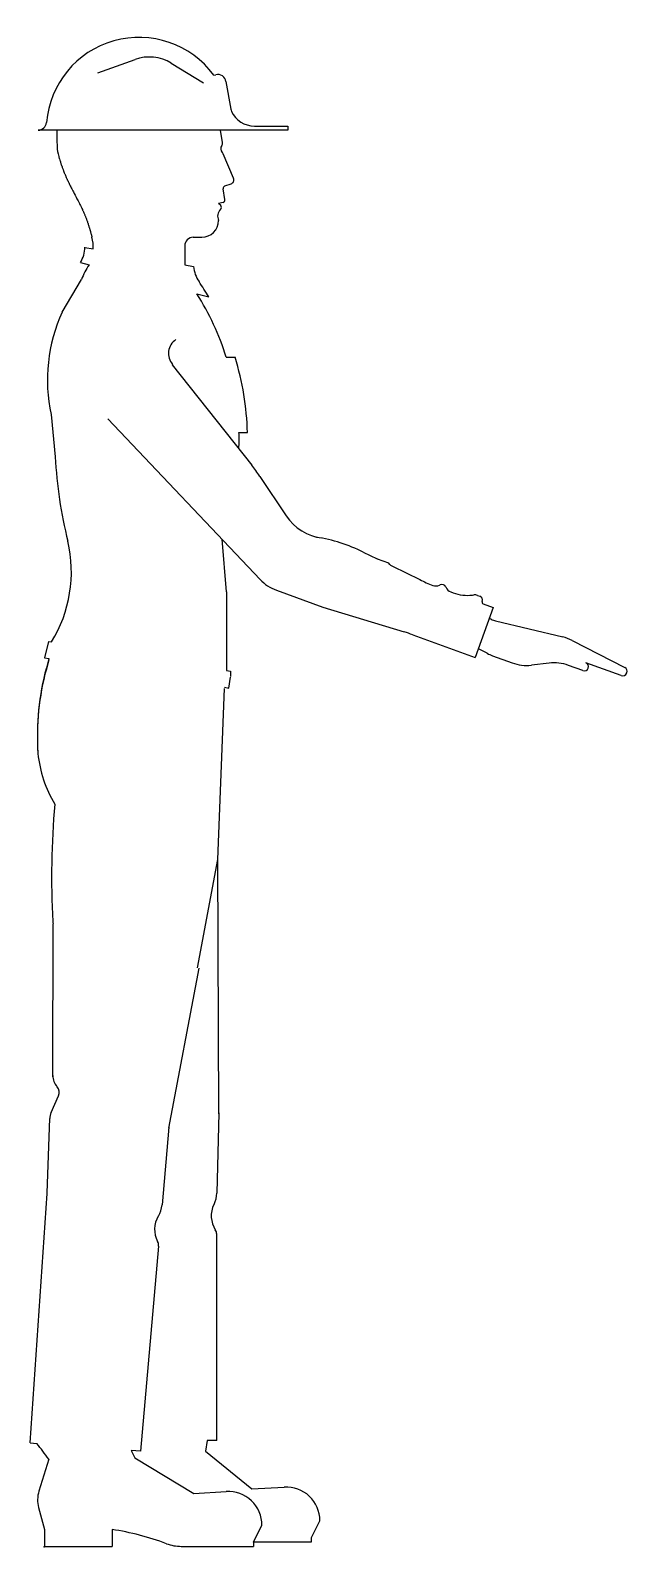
# Model space of a CAD drawing. Header units: inches. Extents: x 0 to 21.4, y 0 to 54.4.
import ezdxf

# ---------------------------------------------------------------- set-up
doc = ezdxf.new("R2010")
doc.units = ezdxf.units.IN
doc.header["$MEASUREMENT"] = 0

# ---------------------------------------------------------------- blocks, each defined once
blk = doc.blocks.new('A$C38B57B0F')
at = {"color": 7, "linetype": 'Continuous'}
for points in [[(6.585, 52.811, 0.692726), (0.58, 51.112)], [(5.061, 53.239, 0.226877), (3.76, 53.373)], [(7.023, 52.583, 0.427331), (6.659, 52.827)], [(7.197, 51.587, 0.065543), (7.221, 51.511)], [(7.221, 51.511, 0.291822), (8.045, 50.985)], [(0.278, 50.834, 0.389983), (0.58, 51.112)], [(0.957, 50.832, 0.015987), (0.962, 50.25)], [(0.962, 50.251, 0.06008), (1.021, 49.893)], [(6.87, 50.284, 0.371353), (6.89, 50.038)], [(6.87, 50.284, 0.201449), (6.897, 50.399)], [(6.923, 49.99, 0.097149), (6.89, 50.038)], [(7.208, 48.909, 0.438781), (7.299, 49.112)], [(6.983, 48.834, 0.369055), (6.922, 48.733)], [(6.83, 47.997, 0.333283), (6.758, 47.597)], [(6.83, 47.997, 0.425323), (6.833, 48.128)], [(6.919, 48.243, 0.391022), (6.986, 48.346)], [(6.152, 46.991, 0.414213), (6.758, 47.597)], [(2.257, 46.578, 0.076394), (2.212, 46.991)], [(5.849, 46.991, 0.414214), (5.546, 46.688)], [(1.8, 46.085, 0.136112), (1.956, 46.632)], [(2.107, 46.003, 0.049019), (1.834, 45.476)], [(5.546, 46.08, 0.013597), (5.548, 45.998)], [(5.856, 45.944, 0.120874), (6.056, 45.402)], [(6.403, 44.851, 0.016026), (6.056, 45.402)], [(7.035, 42.689, 0.063949), (5.98, 44.965)], [(1.147, 44.309, 0.161542), (0.743, 40.627)], [(5.222, 43.32, 0.443083), (5.101, 42.43)], [(7.793, 39.983, 0.067829), (7.352, 42.689)], [(7.488, 39.394, 0.00823), (7.494, 39.718, 0.006713), (7.49, 39.983)], [(0.894, 39.112, 0.048902), (1.349, 36.082)], [(8.242, 38.411, 0.020725), (7.947, 38.817)], [(9.185, 36.996, 0.217672), (10.47, 36.2)], [(0.762, 32.47, 0.197435), (1.349, 36.082)], [(11.953, 35.694, 0.07356), (10.263, 36.23)], [(12.422, 35.465, 0.026226), (12.451, 35.453)], [(12.91, 35.249, 0.089934), (12.997, 35.185)], [(8.249, 34.709, 0.116337), (8.831, 34.328)], [(13.979, 34.705, 0.021373), (14.454, 34.498)], [(14.454, 34.498, 0.203959), (14.691, 34.506)], [(14.913, 34.443, 0.414212), (14.712, 34.516)], [(14.923, 34.421, 0.198912), (15.094, 34.264)], [(15.179, 34.233, 0.116434), (15.87, 34.152)], [(16.055, 34.141, 0.116434), (15.917, 34.157)], [(16.221, 33.919, 0.414212), (16.131, 34.114)], [(16.221, 33.919, 0.414214), (16.257, 33.841)], [(16.544, 33.282, 0.027671), (16.704, 33.233)], [(13.726, 32.727, 0.013147), (13.424, 32.828)], [(16.157, 32.19, 0.072027), (16.075, 32.22)], [(19.448, 32.524, 0.058821), (19.115, 32.647)], [(16.398, 32.061, 0.035491), (16.594, 31.974)], [(17.296, 31.718, 0.116434), (17.987, 31.637)], [(19.314, 31.629, 0.116434), (18.623, 31.71)], [(19.833, 31.44, 0.414212), (20.027, 31.53, 0.414212), (19.936, 31.725)], [(0.575, 31.536, 0.082763), (0.272, 28.506)], [(0.575, 31.498, 0.082763), (0.272, 28.468)], [(21.209, 31.262, 0.414212), (21.415, 31.358, 0.378246), (21.337, 31.556)], [(0.272, 28.468, 0.109772), (0.878, 26.65)], [(0.878, 26.649, 0.036176), (0.808, 22.438)], [(0.808, 22.438, 0.013622), (0.815, 22.356)], [(0.807, 16.905, 0.176713), (0.949, 16.515)], [(1.008, 16.184, 0.284079), (0.962, 16.5)], [(0.747, 15.582, 0.093886), (0.697, 15.362)], [(0.603, 12.636, 0.008212), (0.604, 12.656)], [(0.603, 12.636, 0.008212), (0.604, 12.656)], [(0.604, 12.674, 0.008212), (0.605, 12.694)], [(0.604, 12.674, 0.008212), (0.605, 12.694)], [(6.594, 12.285, 0.116433), (6.69, 12.691)], [(4.598, 11.867, 0.116433), (4.729, 12.263)], [(6.59, 12.277, 0.265987), (6.641, 11.375)], [(4.594, 11.86, 0.265986), (4.566, 10.957)], [(4.6, 10.788, 0.145059), (4.566, 10.957)], [(6.69, 3.816), (6.69, 11.21, 0.14506), (6.641, 11.375)], [(0.659, 3.138, 0.005303), (0.239, 3.706)], [(0.308, 1.987, 0.140426), (0.298, 1.403)], [(8.314, 0.768, 0.430511), (7.035, 1.978)], [(10.394, 0.931, 0.430512), (9.115, 2.141)], [(4.885, 0.107, 0.05148), (2.933, 0.617)], [(4.885, 0.107, 0.089818), (5.417, 0.011)]]:
    blk.add_lwpolyline(points, format="xyb", dxfattribs=at)
for points in [[(2.422, 52.895), (3.76, 53.373)], [(5.061, 53.239), (6.211, 52.535)], [(6.585, 52.811), (6.659, 52.827)], [(7.023, 52.583), (7.197, 51.587)], [(8.042, 50.983), (9.241, 50.983), (9.241, 50.834), (0.278, 50.834)], [(6.897, 50.399), (6.825, 50.832)], [(1.021, 49.893), (1.028, 49.868), (1.035, 49.845), (1.041, 49.823), (1.048, 49.803), (1.059, 49.764), (1.07, 49.731), (1.079, 49.701), (1.087, 49.676), (1.095, 49.653), (1.101, 49.634), (1.113, 49.6), (1.122, 49.574), (1.128, 49.555), (1.138, 49.526), (1.148, 49.498), (1.157, 49.473), (1.166, 49.45), (1.174, 49.429), (1.181, 49.409), (1.188, 49.39), (1.195, 49.373), (1.208, 49.34), (1.219, 49.311), (1.229, 49.286), (1.238, 49.264), (1.246, 49.245), (1.26, 49.212), (1.271, 49.187), (1.279, 49.168), (1.291, 49.14), (1.303, 49.112), (1.312, 49.093), (1.32, 49.075), (1.328, 49.058), (1.342, 49.026), (1.355, 48.999), (1.367, 48.974), (1.377, 48.953), (1.395, 48.917), (1.408, 48.889), (1.419, 48.868), (1.434, 48.838), (1.449, 48.807), (1.469, 48.769), (1.486, 48.736), (1.501, 48.707), (1.527, 48.657), (1.547, 48.619), (1.576, 48.563), (1.606, 48.506), (1.646, 48.431), (1.675, 48.375), (1.698, 48.333), (1.714, 48.301), (1.739, 48.253), (1.751, 48.23), (1.763, 48.206), (1.782, 48.168), (1.799, 48.135), (1.813, 48.106), (1.826, 48.08), (1.836, 48.058), (1.846, 48.038), (1.854, 48.021), (1.868, 47.991), (1.878, 47.968), (1.886, 47.951), (1.898, 47.926), (1.909, 47.9), (1.921, 47.873), (1.932, 47.847), (1.942, 47.823), (1.952, 47.8), (1.961, 47.778), (1.969, 47.758), (1.976, 47.739), (1.983, 47.722), (1.99, 47.705), (2.002, 47.674), (2.012, 47.646), (2.021, 47.622), (2.029, 47.601), (2.036, 47.582), (2.047, 47.55), (2.056, 47.526), (2.062, 47.507), (2.071, 47.48), (2.081, 47.452), (2.09, 47.424), (2.099, 47.397), (2.106, 47.372), (2.114, 47.348), (2.121, 47.326), (2.127, 47.305), (2.133, 47.286), (2.138, 47.267), (2.148, 47.233), (2.157, 47.203), (2.164, 47.177), (2.17, 47.153), (2.176, 47.133), (2.185, 47.098), (2.192, 47.071), (2.197, 47.051), (2.205, 47.021), (2.212, 46.991)], [(7.299, 49.112), (6.923, 49.99)], [(6.986, 48.346), (6.922, 48.733)], [(6.983, 48.834), (7.207, 48.909)], [(6.919, 48.243), (6.758, 48.203)], [(6.833, 48.128), (6.758, 48.203)], [(5.849, 46.991), (6.152, 46.991)], [(1.956, 46.631), (2.257, 46.578)], [(5.546, 46.688), (5.546, 45.999)], [(1.8, 46.085), (2.107, 46.003)], [(5.546, 45.998), (5.856, 45.944)], [(1.147, 44.309), (1.834, 45.476)], [(5.98, 44.965), (6.403, 44.851)], [(7.035, 42.689), (7.352, 42.689)], [(5.088, 42.419), (7.947, 38.816)], [(0.743, 40.627), (0.894, 39.112)], [(2.78, 40.481), (8.249, 34.709)], [(7.49, 39.983), (7.793, 39.983)], [(8.242, 38.41), (9.185, 36.995)], [(7.039, 34.264), (6.882, 36.153)], [(11.953, 35.693), (12.451, 35.451)], [(12.451, 35.452), (12.856, 35.305)], [(12.91, 35.248), (12.856, 35.305)], [(12.997, 35.184), (13.979, 34.705)], [(8.831, 34.328), (10.498, 33.721)], [(14.691, 34.506), (14.712, 34.515)], [(14.913, 34.442), (14.924, 34.42)], [(7.039, 34.264), (7.039, 31.446)], [(15.094, 34.263), (15.179, 34.233)], [(15.87, 34.151), (15.917, 34.157)], [(16.055, 34.14), (16.131, 34.113)], [(16.221, 33.918), (16.221, 33.919)], [(16.257, 33.84), (16.618, 33.709)], [(10.498, 33.721), (13.424, 32.827)], [(16.618, 33.709), (15.964, 31.912)], [(16.544, 33.281), (16.471, 33.308)], [(16.704, 33.233), (19.115, 32.647)], [(13.726, 32.726), (15.964, 31.912)], [(0.657, 32.489), (0.51, 31.9)], [(0.657, 32.489), (0.51, 31.899)], [(0.657, 32.489), (0.762, 32.47)], [(0.657, 32.489), (0.762, 32.47)], [(16.398, 32.061), (16.157, 32.19)], [(19.448, 32.523), (21.337, 31.556)], [(0.51, 31.9), (0.659, 31.873)], [(0.51, 31.899), (0.659, 31.873)], [(0.659, 31.873), (0.575, 31.537)], [(0.659, 31.873), (0.575, 31.537)], [(0.659, 31.835), (0.575, 31.498)], [(16.594, 31.973), (17.296, 31.718)], [(18.623, 31.709), (17.987, 31.636)], [(19.832, 31.439), (19.314, 31.628)], [(21.209, 31.261), (19.936, 31.724)], [(7.039, 31.447), (7.191, 31.42)], [(7.039, 31.446), (7.191, 31.42)], [(7.123, 30.816), (7.189, 31.209)], [(7.123, 30.816), (7.188, 31.209)], [(7.191, 31.42), (7.191, 31.234)], [(7.191, 31.42), (7.191, 31.233)], [(6.734, 24.657), (6.973, 30.804)], [(6.974, 30.843), (7.123, 30.816)], [(6.974, 30.843), (7.123, 30.816)], [(5.999, 20.771), (6.734, 24.657)], [(6.762, 15.537), (6.734, 24.657)], [(0.807, 16.867), (0.815, 22.356)], [(4.973, 15.017), (6.059, 20.76)], [(0.747, 15.582), (1.008, 16.184)], [(0.605, 12.694), (0.697, 15.362)], [(6.763, 15.575), (6.69, 12.691)], [(4.973, 15.056), (4.729, 12.264)], [(0, 3.727), (0.604, 12.674)], [(4.6, 10.788), (3.956, 3.422)], [(6.352, 3.816), (6.292, 3.433)], [(6.69, 3.816), (6.352, 3.816)], [(0, 3.727), (0.238, 3.705)], [(3.617, 3.452), (3.747, 3.193)], [(3.956, 3.422), (3.617, 3.452)], [(6.292, 3.433), (7.947, 2.076)], [(0.659, 3.138), (0.308, 1.987)], [(3.747, 3.193), (5.867, 1.914)], [(5.867, 1.914), (7.035, 1.979)], [(7.947, 2.076), (9.115, 2.141)], [(0.298, 1.403), (0.509, 0.617)], [(0.509, 0.617), (0.509, 0.011)], [(2.933, 0.617), (2.933, 0.011)], [(8.011, 0.163), (8.314, 0.769)], [(10.091, 0.325), (10.394, 0.931)], [(0.509, 0.011), (2.933, 0.011)], [(5.417, 0.011), (8.011, 0.011)], [(8.011, 0.173), (10.091, 0.173)], [(8.011, 0.162), (8.011, 0.011)], [(8.011, 0.162), (8.011, 0.011)], [(10.091, 0.173), (10.091, 0.325)], [(10.091, 0.173), (10.091, 0.325)]]:
    blk.add_lwpolyline(points, dxfattribs=at)
blk.add_point((0.502, 0), dxfattribs=at)

msp = doc.modelspace()

# ---------------------------------------------------------------- block references
msp.add_blockref('A$C38B57B0F', (0, 0))

doc.saveas('drawing.dxf')
